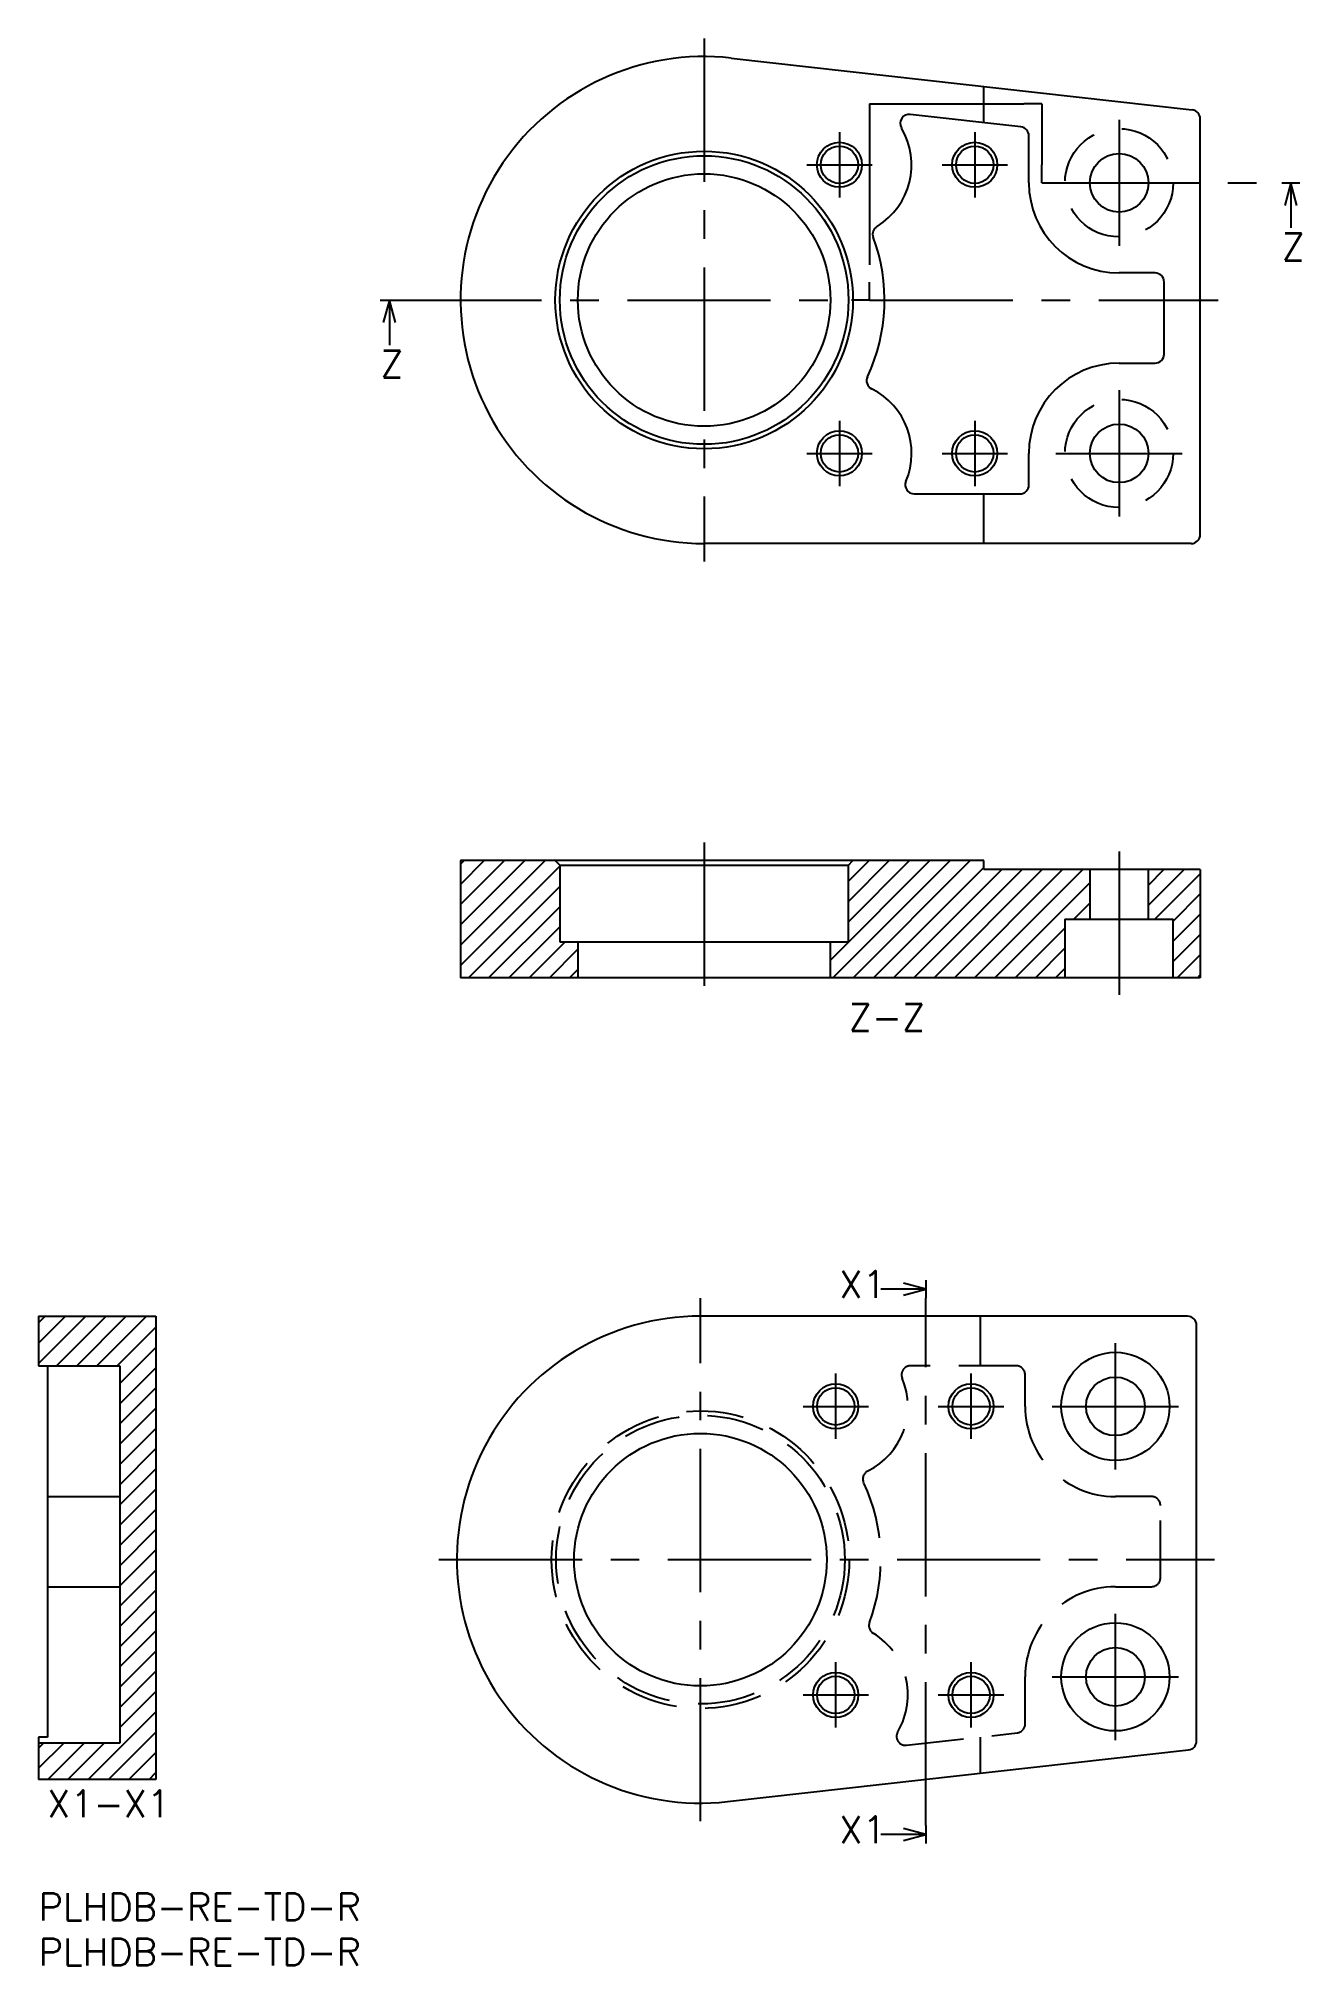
# Model space of a CAD drawing. Extents: x 0 to 140, y -8 to 206.
import ezdxf

# ---------------------------------------------------------------- set-up
doc = ezdxf.new("R2010")
doc.units = 0
doc.header["$LTSCALE"] = 0.5
doc.linetypes.add('CENTER', pattern=[50.8, 31.75, -6.35, 6.35, -6.35])
doc.linetypes.add('DASHED', pattern=[19.05, 12.7, -6.35])
for name, color, linetype in [('MSM_CENTER', 1, 'CENTER'), ('MSM_CONTINUOUS', 7, 'CONTINUOUS'), ('MSM_DASHED', 4, 'DASHED'), ('MSM_NARROW', 5, 'CONTINUOUS'), ('MSM_PART_NUMBER', 7, 'CONTINUOUS')]:
    doc.layers.add(name, color=color, linetype=linetype)
doc.styles.get("Standard").update_dxf_attribs({"font": 'txt.shx', "height": 2, "bigfont": 'bigfont.shx'})

# ---------------------------------------------------------------- blocks, each defined once
blk = doc.blocks.new('*U85')
at = {"layer": 'MSM_PART_NUMBER'}
blk.add_text('PLHDB-RE-TD-R', height=3, dxfattribs=at).set_placement((0, -3))
blk = doc.blocks.new('*U86')
at = {"layer": 'MSM_PART_NUMBER'}
blk.add_text('PLHDB-RE-TD-R', height=3, dxfattribs=at).set_placement((0, -8))

msp = doc.modelspace()

# ---------------------------------------------------------------- linework, layer by layer
at = {"layer": 'MSM_CENTER'}
for p, q in [((73.79, 205.68), (73.79, 147.68)), ((94.14, 198.45), (109.23, 198.45)), ((119.79, 196.68), (119.79, 182.68)), ((88.79, 195.3), (88.79, 188.05)), ((92.14, 196.45), (92.14, 178.68)), ((103.79, 195.3), (103.79, 188.05)), ((111.23, 196.45), (111.23, 191.68)), ((85.16, 191.68), (92.41, 191.68)), ((100.16, 191.68), (107.41, 191.68)), ((112.79, 189.68), (137.82, 189.68)), ((39.89, 176.68), (90.14, 176.68)), ((92.14, 176.68), (130.79, 176.68)), ((119.79, 166.68), (119.79, 152.68)), ((88.79, 163.3), (88.79, 156.05)), ((103.79, 163.3), (103.79, 156.05)), ((85.16, 159.68), (92.41, 159.68)), ((100.16, 159.68), (107.41, 159.68)), ((112.79, 159.68), (126.79, 159.68)), ((73.79, 116.52), (73.79, 99.52)), ((119.79, 115.52), (119.79, 99.52)), ((73.38, 8), (73.38, 66)), ((98.38, 7.53), (98.38, 66)), ((119.38, 47), (119.38, 61)), ((88.38, 50.38), (88.38, 57.63)), ((103.38, 50.38), (103.38, 57.63)), ((84.75, 54), (92, 54)), ((99.75, 54), (107, 54)), ((112.38, 54), (126.38, 54)), ((44.38, 37), (130.38, 37)), ((119.38, 17), (119.38, 31)), ((88.38, 18.38), (88.38, 25.63)), ((103.38, 18.38), (103.38, 25.63)), ((112.38, 24), (126.38, 24)), ((84.75, 22), (92, 22)), ((99.75, 22), (107, 22))]:
    msp.add_line(p, q, dxfattribs=at)
at = {"layer": 'MSM_CONTINUOUS'}
for p, q in [((76.8, 203.51), (127.9, 197.78)), ((104.79, 196.35), (104.79, 200.37)), ((92.14, 198.45), (94.14, 198.45)), ((92.14, 198.45), (92.14, 196.45)), ((108.9, 195.88), (96.64, 197.26)), ((111.23, 198.45), (109.23, 198.45)), ((111.23, 198.45), (111.23, 196.45)), ((128.79, 150.68), (128.79, 196.78)), ((109.79, 189.68), (109.79, 194.89)), ((111.23, 189.68), (111.23, 191.68)), ((111.23, 189.68), (113.23, 189.68)), ((123.79, 179.68), (119.79, 179.68)), ((92.14, 176.68), (92.14, 178.68)), ((124.79, 170.68), (124.79, 178.68)), ((92.14, 176.68), (90.14, 176.68)), ((119.79, 169.68), (123.79, 169.68)), ((109.79, 156.18), (109.79, 159.68)), ((97.08, 155.18), (108.79, 155.18)), ((104.79, 149.68), (104.79, 155.18)), ((127.79, 149.68), (73.79, 149.68)), ((104.79, 114.52), (46.79, 114.52)), ((46.79, 114.52), (46.79, 101.52)), ((57.29, 114.52), (57.79, 114.02)), ((57.79, 114.02), (57.79, 105.52)), ((57.79, 114.02), (89.79, 114.02)), ((89.79, 114.02), (90.29, 114.52)), ((89.79, 105.52), (89.79, 114.02)), ((104.79, 113.52), (104.79, 114.52)), ((128.79, 113.52), (104.79, 113.52)), ((116.54, 113.52), (116.54, 108.02)), ((123.04, 108.02), (123.04, 113.52)), ((128.79, 113.52), (128.79, 101.52)), ((113.79, 108.02), (125.79, 108.02)), ((113.79, 108.02), (113.79, 101.52)), ((125.79, 101.52), (125.79, 108.02)), ((57.79, 105.52), (89.79, 105.52)), ((59.79, 105.52), (59.79, 101.52)), ((87.79, 101.52), (87.79, 105.52)), ((128.79, 101.52), (46.79, 101.52)), ((0, 64), (13, 64)), ((0, 64), (0, 58.5)), ((13, 64), (13, 12.63)), ((127.38, 64), (73.38, 64)), ((128.38, 16.89), (128.38, 63)), ((0, 58.5), (9, 58.5)), ((1, 58.5), (1, 17.33)), ((9, 58.5), (9, 16.66)), ((1, 44), (9, 44)), ((1, 34), (9, 34)), ((1, 17.33), (0, 17.33)), ((0, 17.33), (0, 12.63)), ((9, 16.66), (0, 16.66)), ((76.39, 10.17), (127.49, 15.9)), ((13, 12.63), (0, 12.63))]:
    msp.add_line(p, q, dxfattribs=at)
for centre, radius in [((73.79, 176.68), 16.5), ((73.79, 176.68), 16), ((88.79, 191.68), 2.07), ((103.79, 191.68), 2.07), ((119.79, 189.68), 3.25), ((73.79, 176.68), 14), ((119.79, 159.68), 3.25), ((88.79, 159.68), 2.07), ((103.79, 159.68), 2.07), ((119.38, 54), 6), ((88.38, 54), 2.07), ((103.38, 54), 2.07), ((119.38, 54), 3.25), ((73.38, 37), 14), ((119.38, 24), 6), ((119.38, 24), 3.25), ((88.38, 22), 2.07), ((103.38, 22), 2.07)]:
    msp.add_circle(centre, radius, dxfattribs=at)
for centre, radius, start, end in [((73.79, 176.68), 27, 83.5999, 270), ((96.53, 196.27), 1, 83.5999, 210.6405), ((127.79, 196.78), 1, 0, 83.5999), ((88.79, 191.68), 8, 301.367, 30.6405), ((108.79, 194.89), 1, 0, 83.5999), ((119.79, 189.68), 10, 180, 270), ((93.47, 183.99), 1, 121.367, 200.3864), ((73.79, 176.68), 20, 334.8072, 20.3864), ((123.79, 178.68), 1, 0, 90), ((119.79, 159.68), 10, 90, 180), ((123.79, 170.68), 1, 270, 0), ((92.79, 167.74), 1, 154.8072, 243.5945), ((88.79, 159.68), 8, 337.1146, 63.5945), ((97.08, 156.18), 1, 157.1146, 270), ((108.79, 156.18), 1, 270, 0), ((127.79, 150.68), 1, 270, 0), ((73.38, 37), 27, 90, 276.4001), ((127.38, 63), 1, 0, 90), ((127.38, 16.89), 1, 276.4001, 0)]:
    msp.add_arc(centre, radius, start, end, dxfattribs=at)
at = {"layer": 'MSM_DASHED'}
for p, q in [((104.38, 64), (104.38, 58.5)), ((108.38, 58.5), (96.67, 58.5)), ((109.38, 54), (109.38, 57.5)), ((123.38, 44), (119.38, 44)), ((124.38, 35), (124.38, 43)), ((119.38, 34), (123.38, 34)), ((109.38, 18.79), (109.38, 24)), ((96.23, 16.42), (108.49, 17.79)), ((104.38, 17.33), (104.38, 13.31))]:
    msp.add_line(p, q, dxfattribs=at)
for centre, radius in [((119.79, 189.68), 6), ((119.79, 159.68), 6), ((73.38, 37), 16.5), ((73.38, 37), 16)]:
    msp.add_circle(centre, radius, dxfattribs=at)
for centre, radius, start, end in [((96.67, 57.5), 1, 90, 202.8854), ((108.38, 57.5), 1, 0, 90), ((88.38, 54), 8, 296.4055, 22.8854), ((119.38, 54), 10, 180, 270), ((92.38, 45.94), 1, 116.4055, 205.1928), ((73.38, 37), 20, 339.6136, 25.1928), ((123.38, 43), 1, 0, 90), ((123.38, 35), 1, 270, 0), ((119.38, 24), 10, 90, 180), ((93.06, 29.68), 1, 159.6136, 238.633), ((88.38, 22), 8, 329.3595, 58.633), ((96.12, 17.41), 1, 149.3595, 276.4001), ((108.38, 18.79), 1, 276.4001, 0)]:
    msp.add_arc(centre, radius, start, end, dxfattribs=at)
at = {"layer": 'MSM_NARROW'}
for p, q in [((46.79, 114.13), (47.18, 114.52)), ((46.79, 111.88), (49.42, 114.52)), ((46.79, 109.64), (51.67, 114.52)), ((46.79, 107.39), (53.91, 114.52)), ((46.79, 105.15), (56.16, 114.52)), ((46.79, 102.9), (57.79, 113.9)), ((87.79, 103.49), (98.81, 114.52)), ((88.06, 101.52), (101.06, 114.52)), ((89.79, 112.23), (92.08, 114.52)), ((89.79, 109.98), (94.32, 114.52)), ((89.79, 107.74), (96.57, 114.52)), ((90.3, 101.52), (103.3, 114.52)), ((92.55, 101.52), (104.79, 113.76)), ((94.79, 101.52), (106.79, 113.52)), ((97.04, 101.52), (109.04, 113.52)), ((99.28, 101.52), (111.28, 113.52)), ((101.53, 101.52), (113.53, 113.52)), ((103.77, 101.52), (115.77, 113.52)), ((123.04, 111.8), (124.75, 113.52)), ((123.04, 109.56), (127, 113.52)), ((47.65, 101.52), (57.79, 111.66)), ((106.02, 101.52), (116.54, 112.04)), ((123.74, 108.02), (128.79, 113.06)), ((49.89, 101.52), (57.79, 109.41)), ((114.76, 108.02), (116.54, 109.79)), ((125.79, 107.82), (128.79, 110.82)), ((52.14, 101.52), (57.79, 107.17)), ((108.26, 101.52), (113.79, 107.04)), ((125.79, 105.57), (128.79, 108.57)), ((54.38, 101.52), (58.38, 105.52)), ((110.51, 101.52), (113.79, 104.8)), ((125.79, 103.33), (128.79, 106.33)), ((56.63, 101.52), (59.79, 104.68)), ((126.22, 101.52), (128.79, 104.08)), ((58.87, 101.52), (59.79, 102.43)), ((112.75, 101.52), (113.79, 102.55)), ((128.47, 101.52), (128.79, 101.84)), ((0, 63.25), (0.75, 64)), ((0, 61.01), (2.99, 64)), ((0, 58.76), (5.24, 64)), ((1.98, 58.5), (7.48, 64)), ((4.23, 58.5), (9.73, 64)), ((6.47, 58.5), (11.97, 64)), ((8.72, 58.5), (13, 62.78)), ((9, 56.54), (13, 60.54)), ((9, 54.29), (13, 58.29)), ((9, 52.05), (13, 56.05)), ((9, 49.8), (13, 53.8)), ((9, 47.56), (13, 51.56)), ((9, 45.31), (13, 49.31)), ((9, 43.07), (13, 47.07)), ((9, 40.82), (13, 44.82)), ((9, 38.58), (13, 42.58)), ((9, 36.33), (13, 40.33)), ((9, 34.09), (13, 38.09)), ((9, 31.84), (13, 35.84)), ((9, 29.6), (13, 33.6)), ((9, 27.35), (13, 31.35)), ((9, 25.11), (13, 29.11)), ((9, 22.86), (13, 26.86)), ((9, 20.62), (13, 24.62)), ((9, 18.37), (13, 22.37)), ((5.51, 12.63), (13, 20.13)), ((7.75, 12.63), (13, 17.88)), ((0, 16.11), (0.55, 16.66)), ((0, 13.86), (2.8, 16.66)), ((1.02, 12.63), (5.04, 16.66)), ((3.26, 12.63), (7.29, 16.66)), ((10, 12.63), (13, 15.63)), ((12.25, 12.63), (13, 13.39))]:
    msp.add_line(p, q, dxfattribs=at)
for centre in [(88.79, 191.68), (103.79, 191.68), (88.79, 159.68), (103.79, 159.68), (88.38, 54), (103.38, 54), (88.38, 22), (103.38, 22)]:
    msp.add_circle(centre, 2.5, dxfattribs=at)
at = {"layer": 'MSM_PART_NUMBER'}
for p, q in [((137.82, 189.68), (139.82, 189.68)), ((138.82, 189.68), (138.15, 187.18)), ((139.49, 187.18), (138.82, 189.68)), ((138.82, 189.68), (138.82, 184.68)), ((37.89, 176.68), (39.89, 176.68)), ((38.89, 176.68), (38.22, 174.18)), ((39.56, 174.18), (38.89, 176.68)), ((38.89, 176.68), (38.89, 171.68)), ((98.38, 67), (93.38, 67)), ((98.38, 67), (95.88, 67.67)), ((95.88, 66.33), (98.38, 67)), ((98.38, 68), (98.38, 66)), ((98.38, 6.53), (93.38, 6.53)), ((98.38, 6.53), (95.88, 7.2)), ((95.88, 5.86), (98.38, 6.53)), ((98.38, 7.53), (98.38, 5.53))]:
    msp.add_line(p, q, dxfattribs=at)

# ---------------------------------------------------------------- block references
at = {"layer": 'MSM_CONTINUOUS'}
for name in ['*U85', '*U86']:
    msp.add_blockref(name, (0, 0), dxfattribs=at)

# ---------------------------------------------------------------- texts
at = {"layer": 'MSM_PART_NUMBER'}
for s, p in [('Z', (137.82, 181.08)), ('Z', (37.9, 168.08)), ('X1', (88.79, 66.04)), ('X1', (88.79, 5.57))]:
    msp.add_text(s, height=3, dxfattribs=at).set_placement(p)
for s, p in [('Z-Z', (89.82, 95.65)), ('X1-X1', (0.96, 8.43))]:
    msp.add_text(s, height=3, rotation=360, dxfattribs=at).set_placement(p)

doc.saveas('drawing.dxf')
